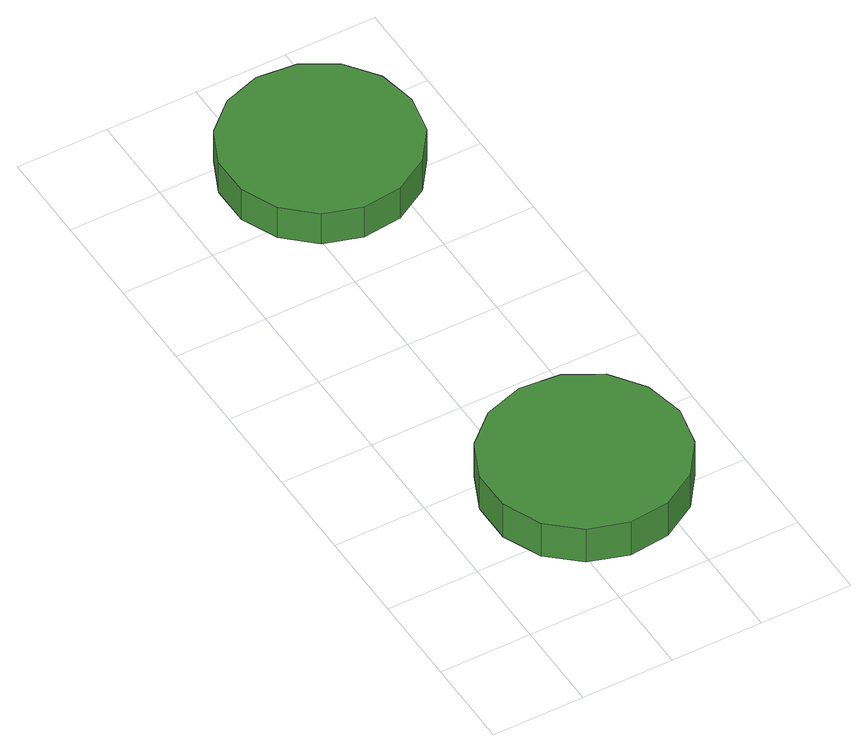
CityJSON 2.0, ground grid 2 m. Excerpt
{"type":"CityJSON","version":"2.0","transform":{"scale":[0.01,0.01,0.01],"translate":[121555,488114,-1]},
"CityObjects":{
"tree1":{"type":"SolitaryVegetationObject","attributes":{"function":"something"},"geometry":[{"type":"MultiSurface","lod":"1","boundaries":[[[0,1,2,3,4,5,6,7,8,9,10,11,12,13,14]],[[15,16,17,18,19,20,21,22,23,24,25,26,27,28,29]],[[0,29,28,1]],[[1,28,27,2]],[[2,27,26,3]],[[3,26,25,4]],[[4,25,24,5]],[[5,24,23,6]],[[6,23,22,7]],[[7,22,21,8]],[[8,21,20,9]],[[9,20,19,10]],[[10,19,18,11]],[[11,18,17,12]],[[12,17,16,13]],[[13,16,15,14]],[[14,15,29,0]]]}]},
"tree2":{"type":"SolitaryVegetationObject","attributes":{"function":"something"},"geometry":[{"type":"MultiSurface","lod":"1","boundaries":[[[30,31,32,33,34,35,36,37,38,39,40,41,42,43,44]],[[45,46,47,48,49,50,51,52,53,54,55,56,57,58,59]],[[30,59,58,31]],[[31,58,57,32]],[[32,57,56,33]],[[33,56,55,34]],[[34,55,54,35]],[[35,54,53,36]],[[36,53,52,37]],[[37,52,51,38]],[[38,51,50,39]],[[39,50,49,40]],[[40,49,48,41]],[[41,48,47,42]],[[42,47,46,43]],[[43,46,45,44]],[[44,45,59,30]]]}]}
},
"vertices":[
[514,300,179],[495,387,179],[443,459,179],[366,503,179],[278,512,179],[193,485,179],[127,426,179],[91,344,179],[91,256,179],[127,174,179],[193,115,179],[278,88,179],[366,97,179],[443,141,179],[495,213,179],[495,213,90],[443,141,90],[366,97,90],[278,88,90],[193,115,90],[127,174,90],[91,256,90],[91,344,90],[127,426,90],[193,485,90],[278,512,90],[366,503,90],[443,459,90],[495,387,90],[514,300,90],
[506,1300,172],[489,1384,172],[438,1453,172],[364,1496,172],[278,1505,172],[197,1479,172],[133,1421,172],[98,1343,172],[98,1257,172],[133,1179,172],[197,1121,172],[278,1095,172],[364,1104,172],[438,1147,172],[489,1216,172],[489,1216,90],[438,1147,90],[364,1104,90],[278,1095,90],[197,1121,90],[133,1179,90],[98,1257,90],[98,1343,90],[133,1421,90],[197,1479,90],[278,1505,90],[364,1496,90],[438,1453,90],[489,1384,90],[506,1300,90]
]}
